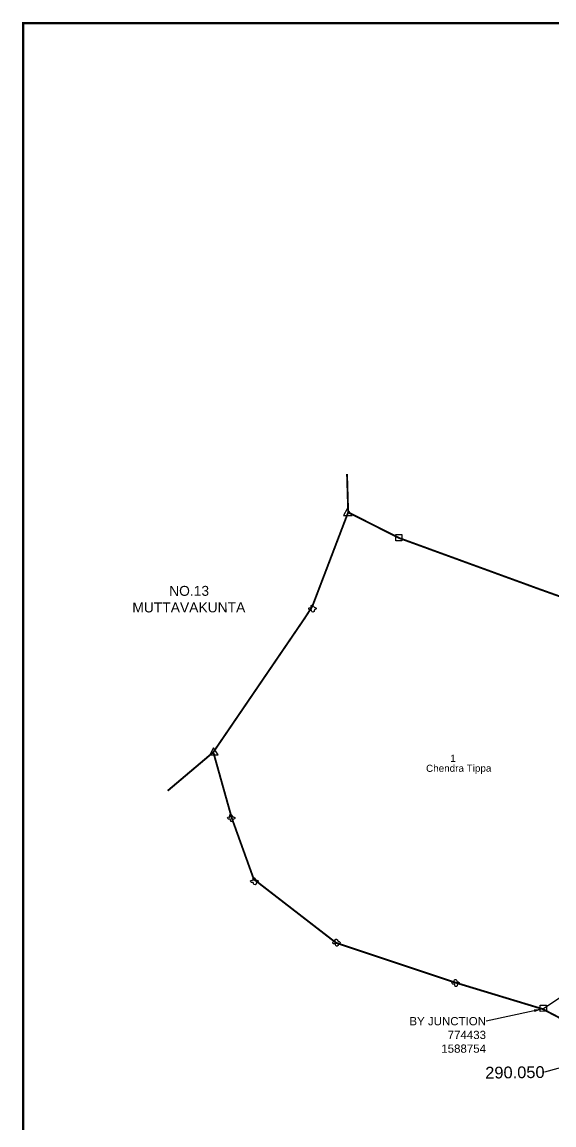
# Model space of a CAD drawing. Header units: feet. Extents: x 772208 to 787172, y 1585645 to 1593649.
# Drawn here: x 772208 to 774472, y 1588284 to 1592974 of the extents above; entities that cross this region are included whole.
import ezdxf
from ezdxf import colors
from ezdxf.entities.mleader import LeaderData, LeaderLine
from ezdxf.enums import TextEntityAlignment as Align
from ezdxf.math import Vec2, Vec3

# ---------------------------------------------------------------- set-up
doc = ezdxf.new("R2010")
doc.units = ezdxf.units.FT
doc.header["$LTSCALE"] = 15
doc.header["$MEASUREMENT"] = 0
doc.linetypes.add('HIDDEN2', pattern=[0.1875, 0.125, -0.0625])
for name, color, linetype in [('CRDS STONES', 7, 'Continuous'), ('PAPER SIZE', 10, 'Continuous'), ('PLOT', 7, 'Continuous'), ('PLOT NO', 7, 'Continuous'), ('TEXT', 240, 'Continuous'), ('VILLAGE STONES', 240, 'Continuous')]:
    doc.layers.add(name, color=color, linetype=linetype)
doc.layers.add('VILLAGE BOUNDRY', color=5, linetype='HIDDEN2', lineweight=100)
doc.styles.get("Standard").update_dxf_attribs({"font": 'arial.ttf'})

msp = doc.modelspace()

# ---------------------------------------------------------------- linework, layer by layer
at = {"layer": 'PAPER SIZE', "color": 5, "const_width": 10}
msp.add_lwpolyline([(786884, 1592968.9), (772213.4, 1592968.9), (772213.4, 1585649.9), (786884, 1585649.9)], close=True, dxfattribs=at)
at = {"layer": 'PLOT'}
msp.add_lwpolyline([(775078.3, 1590306.6), (774957.2, 1589959.7), (774772.5, 1589363), (774679, 1589021.8), (774575.3, 1588876.2), (774424.4, 1588776.6)], dxfattribs=at)
at = {"layer": 'VILLAGE BOUNDRY', "lineweight": -2, "ltscale": 25, "const_width": 8}
for points in [[(773596.1, 1590889.2), (773591.2, 1591051.8)], [(775480.8, 1588121.1), (775437.4, 1588343.8), (775203.5, 1588369.1), (775170.3, 1588449.3), (775080.2, 1588469.4), (775017.5, 1588373.5), (774910.5, 1588368.5), (774801.8, 1588433.6), (774593, 1588571.4), (774541.1, 1588715.8), (774424.4, 1588776.6), (774051.7, 1588889.5), (773545, 1589058.2), (773194.5, 1589328.9), (773100.8, 1589589), (773022.3, 1589869.2), (773411.5, 1590439.5), (773443.4, 1590489), (773596.1, 1590889.2)], [(773596.1, 1590889.2), (773812.1, 1590780.2), (774403.9, 1590564.6), (774922.2, 1590379)], [(773022.3, 1589869.2), (772828.1, 1589705.1)]]:
    msp.add_lwpolyline(points, dxfattribs=at)
at = {"layer": 'VILLAGE STONES'}
for points in [[(773576.5, 1590875.2), (773612.7, 1590875.2), (773592.4, 1590903.8), (773576.5, 1590875.2)], [(773006.9, 1589858.3), (773043.1, 1589858.4), (773022.9, 1589887), (773006.9, 1589858.3)]]:
    msp.add_lwpolyline(points, dxfattribs=at)
for points in [[(773798.3, 1590794.6), (773824.8, 1590794.6), (773824.8, 1590768), (773798.3, 1590768)], [(774412.9, 1588793.7), (774439.4, 1588793.8), (774439.4, 1588767.2), (774412.9, 1588767.1)]]:
    msp.add_lwpolyline(points, close=True, dxfattribs=at)
for points in [[(773435.2, 1590484.6), (773438.1, 1590483.7), (773438.8, 1590493.4), (773445.5, 1590494.1), (773449.5, 1590488.2), (773453, 1590484.8), (773457.1, 1590483.5), (773459.9, 1590481), (773458.4, 1590476.6), (773451.5, 1590473), (773451.2, 1590467.4), (773442.5, 1590465.5), (773439.2, 1590475.2), (773432.2, 1590475.1), (773428.3, 1590481.1), (773435.4, 1590484.5)], [(773089.5, 1589593.7), (773092.4, 1589592.8), (773093.2, 1589602.4), (773099.8, 1589603.2), (773103.9, 1589597.3), (773107.4, 1589593.9), (773111.4, 1589592.6), (773114.3, 1589590.1), (773112.7, 1589585.7), (773105.8, 1589582.1), (773105.6, 1589576.5), (773096.9, 1589574.6), (773093.6, 1589584.2), (773086.6, 1589584.2), (773082.6, 1589590.2), (773089.7, 1589593.6)], [(773187.8, 1589325), (773190.7, 1589324.1), (773191.5, 1589333.7), (773198.1, 1589334.5), (773202.2, 1589328.5), (773205.7, 1589325.2), (773209.7, 1589323.9), (773212.6, 1589321.4), (773211, 1589317), (773204.1, 1589313.3), (773203.9, 1589307.7), (773195.2, 1589305.9), (773191.9, 1589315.5), (773184.9, 1589315.5), (773181, 1589321.5), (773188, 1589324.9)], [(773537.3, 1589063.9), (773540.2, 1589063), (773540.9, 1589072.7), (773547.6, 1589073.5), (773551.6, 1589067.5), (773555.1, 1589064.1), (773559.2, 1589062.8), (773562, 1589060.3), (773560.5, 1589055.9), (773553.6, 1589052.3), (773553.3, 1589046.7), (773544.6, 1589044.8), (773541.4, 1589054.5), (773534.3, 1589054.4), (773530.4, 1589060.4), (773537.5, 1589063.8)], [(774044.3, 1588892.5), (774047.2, 1588891.6), (774047.9, 1588901.2), (774054.6, 1588902), (774058.6, 1588896), (774062.1, 1588892.7), (774066.2, 1588891.4), (774069, 1588888.9), (774067.5, 1588884.5), (774060.6, 1588880.8), (774060.3, 1588875.2), (774051.6, 1588873.4), (774048.4, 1588883), (774041.3, 1588883), (774037.4, 1588889), (774044.5, 1588892.4)]]:
    msp.add_spline(points, degree=3, dxfattribs=at)

# ---------------------------------------------------------------- texts
at = {"layer": 'PLOT NO'}
msp.add_text('1', height=30.1, rotation=0.0819, dxfattribs=at).set_placement((774042.1, 1589843.1), align=Align.MIDDLE_CENTER)
msp.add_text('Chendra Tippa', height=30.089, rotation=0.0819, dxfattribs=at).set_placement((773927.5, 1589785.6))
at = {"layer": 'TEXT', "insert": (772709, 1590575.9), "char_height": 42.143, "width": 413.49, "attachment_point": 1, "rotation": 0.0819}
msp.add_mtext('\\pi125.25;NO.13 \\P\\pi-31.527;MUTTAVAKUNTA', dxfattribs=at)

# ---------------------------------------------------------------- leaders
at = {"layer": 'CRDS STONES', "color": 1}
ml = msp.add_multileader_mtext('Standard', dxfattribs=at)
ml.set_content('BY JUNCTION\\P774433\\P1588754', color=1)
ml.set_leader_properties()
ml.build(insert=Vec2(0, 0))
ml.multileader.update_dxf_attribs({"dogleg_length": 0.36, "arrow_head_size": 35})
ctx = ml.context
ctx.base_point, ctx.char_height, ctx.arrow_head_size, ctx.landing_gap_size, ctx.plane_origin = Vec3(773864.2, 1588725), 35, 35, 0.09, Vec3(774091.7, 1588578.9)
ctx.text_align_type = 2
notes = []
notes.append((ctx, [(1, (1, 1, 0), (774182.7, 1588725), (-1, 0), 1.396927018504357e-11, [(0, [(774422.1, 1588777.3)], 0, [])])]))
ctx.mtext.insert, ctx.mtext.alignment, ctx.mtext.flow_direction = Vec3(774182.6, 1588742.8), 3, 5
at = {"layer": 'VILLAGE STONES', "color": 1}
ml = msp.add_multileader_mtext('Standard', dxfattribs=at)
ml.set_content('290.050', color=1)
ml.set_leader_properties()
ml.build(insert=Vec2(0, 0))
ml.multileader.update_dxf_attribs({"dogleg_length": 0.36, "arrow_head_size": 75})
ctx = ml.context
ctx.base_point, ctx.char_height, ctx.arrow_head_size, ctx.landing_gap_size, ctx.plane_origin, ctx.plane_x_axis, ctx.plane_y_axis = Vec3(774184.7, 1588505.8), 50, 75, 0.0498, Vec3(775298.7, 1588628.2), Vec3(0.999936, 0.011314), Vec3(-0.011314, 0.999936)
ctx.text_align_type = 2
notes.append((ctx, [(1, (1, 1, 0), (774431.8, 1588508.6), (-0.999936, -0.011314), 7.733052732383384e-12, [(0, [(774617.5, 1588560.1)], 0, [])])]))
ctx.mtext.insert, ctx.mtext.text_direction, ctx.mtext.rotation, ctx.mtext.alignment, ctx.mtext.flow_direction = Vec3(774431.5, 1588534), Vec3(0.999936, 0.011314), 0.011314, 3, 5
for ctx, leaders in notes:
    for number, flags, end, landing, length, lines in leaders:
        leader = LeaderData()
        leader.index, (leader.has_last_leader_line, leader.has_dogleg_vector, leader.attachment_direction) = number, flags
        leader.last_leader_point, leader.dogleg_vector, leader.dogleg_length = Vec3(end), Vec3(landing), length
        for number, points, colour, breaks in lines:
            line = LeaderLine()
            line.index, line.vertices, line.color, line.breaks = number, Vec3.list(points), colors.encode_raw_color(colour), breaks
            leader.lines.append(line)
        ctx.leaders.append(leader)

doc.saveas('drawing.dxf')
